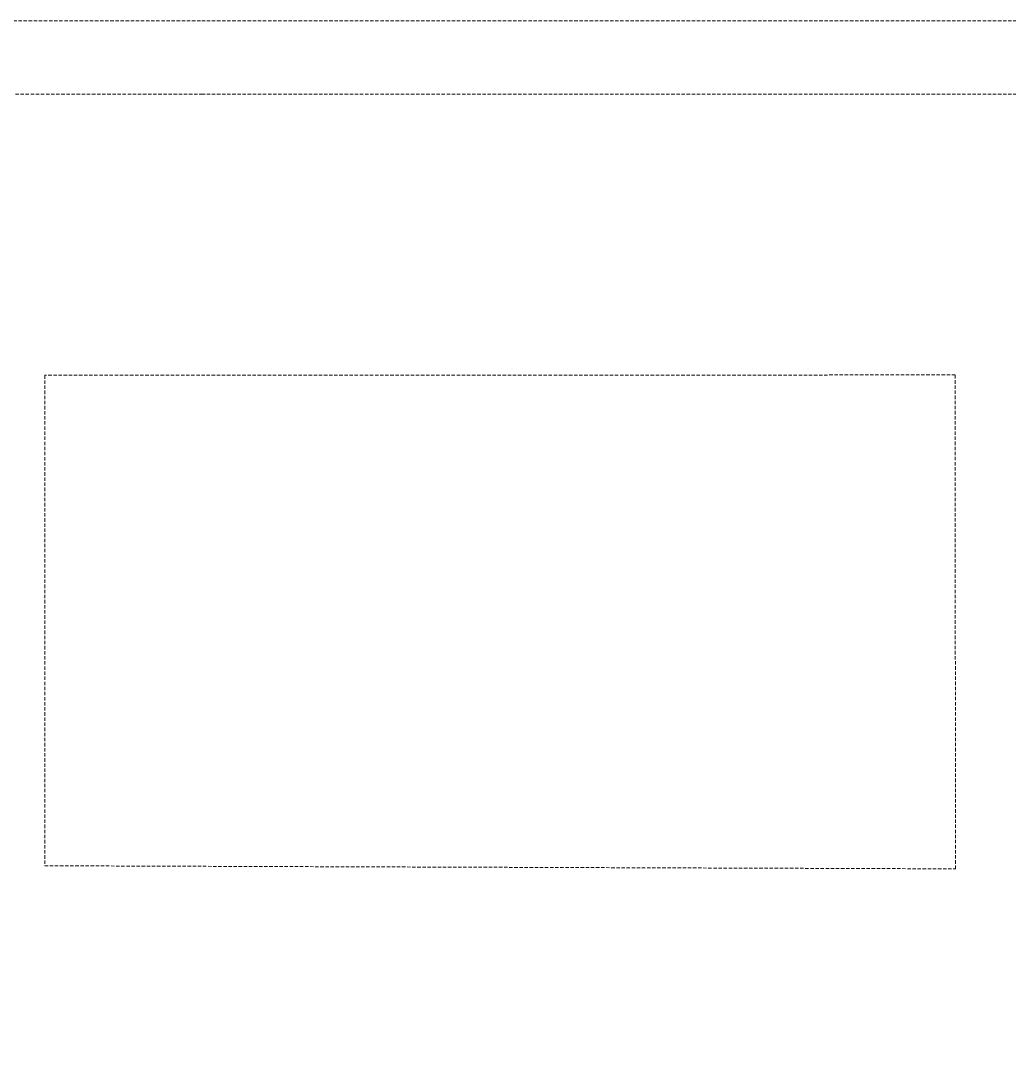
# Paper-space layout 'Layout1' of a CAD drawing. Header units: millimetres. Extents: x 4 to 399, y 35 to 188.
# Drawn here: x 165.4 to 238.1, y 111.9 to 188.1 of the extents above; entities that cross this region are included whole.
import ezdxf

# ---------------------------------------------------------------- set-up
doc = ezdxf.new("R2010")
doc.units = ezdxf.units.MM
doc.header["$MEASUREMENT"] = 0
doc.linetypes.add('DASHED2', pattern=[0.375, 0.25, -0.125])
doc.layers.add('Aux_extension', color=220, linetype='DASHED2', lineweight=15)

psp = doc.layouts.get("Layout1")

# ---------------------------------------------------------------- linework, layer by layer
at = {"layer": 'Aux_extension'}
for p, q in [((234.09098, 162.05703), (167.19852, 162.03153)), ((167.19852, 162.03153), (167.19852, 126.01251)), ((234.10481, 125.78708), (234.09098, 162.05703)), ((167.19852, 126.01251), (234.10481, 125.78708))]:
    psp.add_line(p, q, dxfattribs=at)
for points in [[(178.73226, 188.06865), (399.00776, 188.06865), (399.00776, 59.40306), (178.73226, 59.40306), (8.89367, 59.40306), (8.89367, 188.06865)], [(14.29652, 64.80591), (14.29652, 182.6658), (178.73226, 182.6658), (393.6038, 182.6647), (393.6038, 64.80701), (178.73226, 64.80591)]]:
    psp.add_lwpolyline(points, close=True, dxfattribs=at)

doc.saveas('drawing.dxf')
